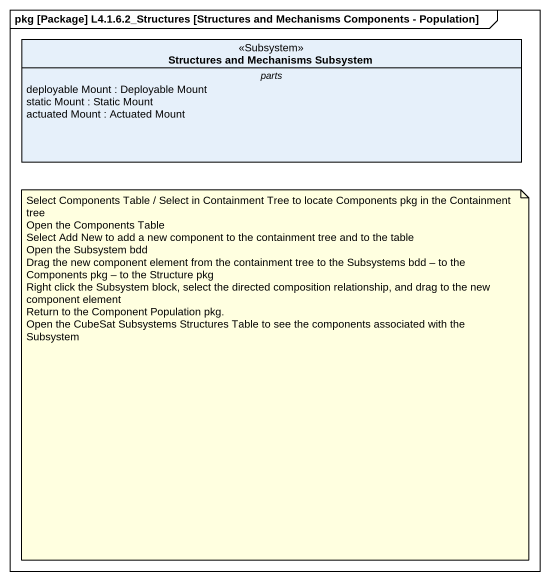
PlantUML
@startuml
mainframe pkg [Package] L4.1.6.2_Structures [Structures and Mechanisms Components - Population]
hide circle
hide empty members
class "Structures and Mechanisms Subsystem" as Structures_and_Mechanisms <<Subsystem>> {
  -- parts --
  deployable Mount : Deployable Mount
  static Mount : Static Mount
  actuated Mount : Actuated Mount
}
note as N1
  Select Components Table / Select in Containment Tree to locate Components pkg in the Containment tree
  Open the Components Table
  Select Add New to add a new component to the containment tree and to the table
  Open the Subsystem bdd
  Drag the new component element from the containment tree to the Subsystems bdd – to the Components pkg – to the Structure pkg
  Right click the Subsystem block, select the directed composition relationship, and drag to the new component element
  Return to the Component Population pkg.
  Open the CubeSat Subsystems Structures Table to see the components associated with the Subsystem
end note
@enduml
